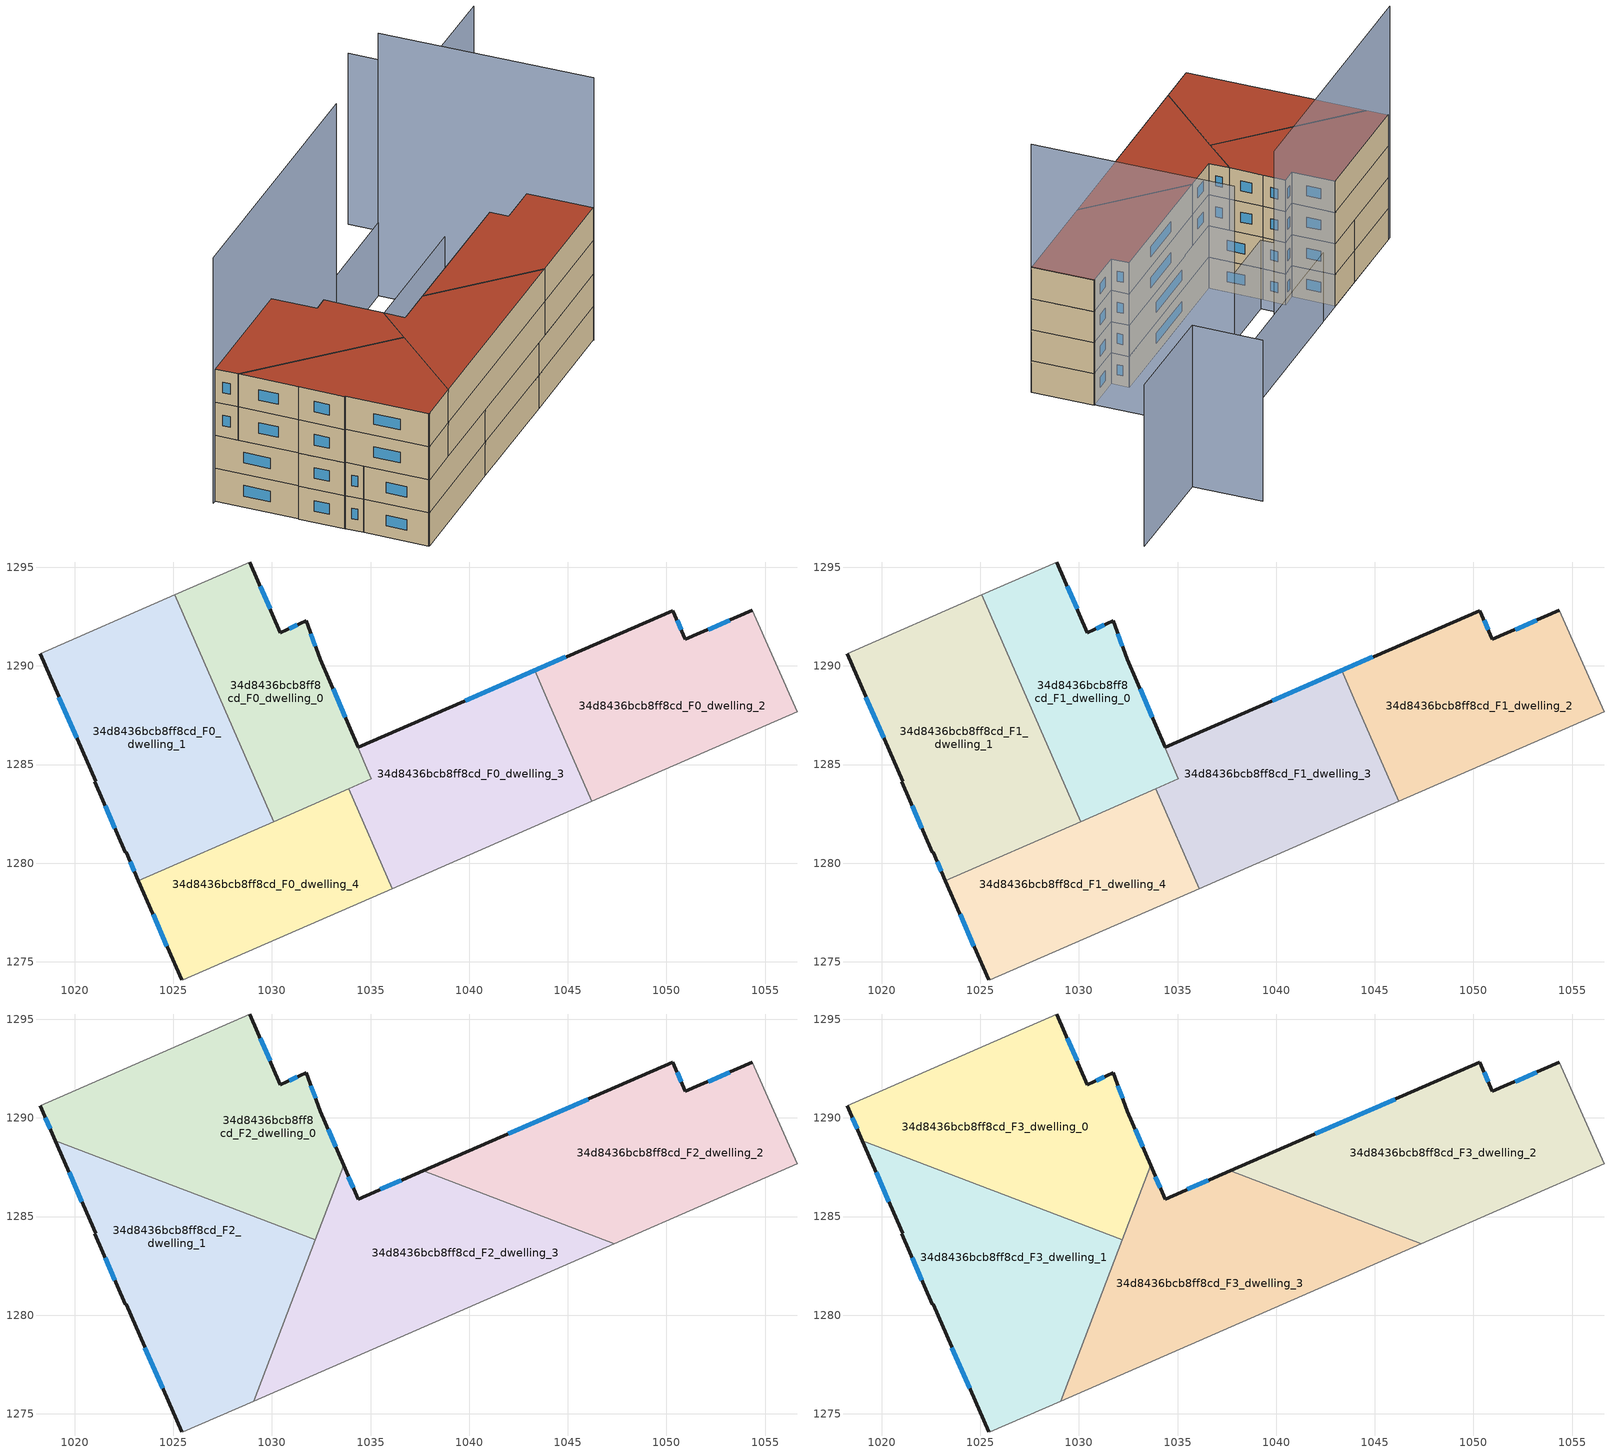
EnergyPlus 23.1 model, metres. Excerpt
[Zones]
34d8436bcb8ff8cd_F0_dwelling_0
 floor ground (EU_floor_Construction): 1031.73,1292.29 1032.45,1290.35 1035.05,1284.27 1030.09,1282.11 1025.07,1293.61 1028.88,1295.27 1030.43,1291.68 z0
 wall outside (EU_wall_Construction): 1032.45,1290.35 1031.73,1292.29 1030.43,1291.68 1028.88,1295.27 z0:3
 wall adiabatic (EU_wall_Construction): 1028.88,1295.27 1025.07,1293.61 z0:3
 wall to 34d8436bcb8ff8cd_F0_dwelling_1 (EU_wall_Construction): 1025.07,1293.61 1030.09,1282.11 z0:3
 wall to 34d8436bcb8ff8cd_F0_dwelling_3 (EU_wall_Construction): 1033.89,1283.77 1035.05,1284.27 1032.45,1290.35 z0:3
 wall to 34d8436bcb8ff8cd_F0_dwelling_4 (EU_wall_Construction): 1030.09,1282.11 1033.89,1283.77 z0:3
 window (EU_Window_Construction): 1029.9,1292.9 1029.41,1294.05 / 1031.29,1292.08 1030.88,1291.89 / 1032.21,1291.01 1031.98,1291.63 z1.02:1.98
34d8436bcb8ff8cd_F0_dwelling_1
 floor ground (EU_floor_Construction): 1025.07,1293.61 1030.09,1282.11 1023.23,1279.11 1022.6,1280.55 1022.57,1280.56 1021.02,1284.12 1021.06,1284.14 1018.24,1290.63 z0
 wall outside (EU_wall_Construction): 1018.24,1290.63 1021.06,1284.14 1021.02,1284.12 1022.57,1280.56 1022.6,1280.55 1023.23,1279.11 z0:3
 wall adiabatic (EU_wall_Construction): 1025.07,1293.61 1018.24,1290.63 z0:3
 wall to 34d8436bcb8ff8cd_F0_dwelling_4 (EU_wall_Construction): 1023.23,1279.11 1030.09,1282.11 z0:3
 window (EU_Window_Construction): 1019.2,1288.42 1020.1,1286.35 / 1022.82,1280.06 1023.02,1279.6 / 1021.55,1282.91 1022.04,1281.77 z1.02:1.98
34d8436bcb8ff8cd_F0_dwelling_2
 floor ground (EU_floor_Construction): 1054.35,1292.82 1056.62,1287.68 1046.22,1283.13 1044.01,1288.18 1043.32,1289.77 1050.33,1292.81 1050.97,1291.34 z0
 wall outside (EU_wall_Construction): 1054.35,1292.82 1050.97,1291.34 1050.33,1292.81 z0:3
 wall to 34d8436bcb8ff8cd_F0_dwelling_3 (EU_wall_Construction): 1050.33,1292.81 1043.32,1289.77 1044.02,1288.19 / 1044.01,1288.18 1046.22,1283.13 z0:3
 wall adiabatic (EU_wall_Construction): 1046.22,1283.13 1056.62,1287.68 1054.35,1292.82 z0:3
 window (EU_Window_Construction): 1050.75,1291.84 1050.55,1292.31 / 1053.2,1292.32 1052.12,1291.85 z1.02:1.98
34d8436bcb8ff8cd_F0_dwelling_3
 floor ground (EU_floor_Construction): 1043.32,1289.77 1044.01,1288.19 1046.22,1283.13 1036.1,1278.71 1033.89,1283.77 1035.05,1284.27 1032.46,1290.35 1034.36,1285.88 z0
 wall outside (EU_wall_Construction): 1050.33,1292.81 1034.36,1285.88 1032.46,1290.35 z0:3
 wall adiabatic (EU_wall_Construction): 1036.1,1278.71 1046.22,1283.13 z0:3
 wall to 34d8436bcb8ff8cd_F0_dwelling_4 (EU_wall_Construction): 1033.89,1283.77 1036.1,1278.71 z0:3
 window (EU_Window_Construction): 1033.71,1287.4 1033.11,1288.83 / 1044.9,1290.45 1039.8,1288.24 z1.02:1.98
34d8436bcb8ff8cd_F0_dwelling_4
 floor ground (EU_floor_Construction): 1033.89,1283.77 1036.1,1278.71 1025.5,1274.08 1025.42,1274.08 1023.23,1279.11 z0
 wall outside (EU_wall_Construction): 1023.23,1279.11 1025.42,1274.08 z0:3
 wall adiabatic (EU_wall_Construction): 1025.42,1274.08 1025.5,1274.08 1036.1,1278.71 z0:3
 window (EU_Window_Construction): 1023.98,1277.4 1024.67,1275.79 z1.02:1.98
34d8436bcb8ff8cd_F1_dwelling_0
 floor to 34d8436bcb8ff8cd_F0_dwelling_0 (EU_floor_Construction): 1031.73,1292.29 1032.45,1290.35 1035.05,1284.27 1030.09,1282.11 1025.07,1293.61 1028.88,1295.27 1030.43,1291.68 z3
 wall outside (EU_wall_Construction): 1032.45,1290.35 1031.73,1292.29 1030.43,1291.68 1028.88,1295.27 z3:6
 wall adiabatic (EU_wall_Construction): 1028.88,1295.27 1025.07,1293.61 z3:6
 wall to 34d8436bcb8ff8cd_F1_dwelling_1 (EU_wall_Construction): 1025.07,1293.61 1030.09,1282.11 z3:6
 wall to 34d8436bcb8ff8cd_F1_dwelling_3 (EU_wall_Construction): 1033.89,1283.77 1035.05,1284.27 1032.45,1290.35 z3:6
 wall to 34d8436bcb8ff8cd_F1_dwelling_4 (EU_wall_Construction): 1030.09,1282.11 1033.89,1283.77 z3:6
 window (EU_Window_Construction): 1029.9,1292.9 1029.41,1294.05 / 1031.29,1292.08 1030.88,1291.89 / 1032.21,1291.01 1031.98,1291.63 z4.02:4.98
 ceiling adiabatic (EU_roof_Construction): 1035.05,1284.27 1033.63,1287.59 1031.83,1282.86 z6
34d8436bcb8ff8cd_F1_dwelling_1
 floor to 34d8436bcb8ff8cd_F0_dwelling_1 (EU_floor_Construction): 1025.07,1293.61 1030.09,1282.11 1023.23,1279.11 1022.6,1280.55 1022.57,1280.56 1021.02,1284.12 1021.06,1284.14 1018.24,1290.63 z3
 wall outside (EU_wall_Construction): 1018.24,1290.63 1021.06,1284.14 1021.02,1284.12 1022.57,1280.56 1022.6,1280.55 1023.23,1279.11 z3:6
 wall adiabatic (EU_wall_Construction): 1025.07,1293.61 1018.24,1290.63 z3:6
 wall to 34d8436bcb8ff8cd_F1_dwelling_4 (EU_wall_Construction): 1023.23,1279.11 1030.09,1282.11 z3:6
 window (EU_Window_Construction): 1019.2,1288.42 1020.1,1286.35 / 1022.82,1280.06 1023.02,1279.6 / 1021.55,1282.91 1022.04,1281.77 z4.02:4.98
34d8436bcb8ff8cd_F1_dwelling_2
 floor to 34d8436bcb8ff8cd_F0_dwelling_2 (EU_floor_Construction): 1054.35,1292.82 1056.62,1287.68 1046.22,1283.13 1043.32,1289.77 1050.33,1292.81 1050.97,1291.34 z3
 wall outside (EU_wall_Construction): 1054.35,1292.82 1050.97,1291.34 1050.33,1292.81 z3:6
 wall to 34d8436bcb8ff8cd_F1_dwelling_3 (EU_wall_Construction): 1050.33,1292.81 1043.32,1289.77 1044.02,1288.19 / 1044.01,1288.18 1046.22,1283.13 z3:6
 wall adiabatic (EU_wall_Construction): 1046.22,1283.13 1056.62,1287.68 1054.35,1292.82 z3:6
 window (EU_Window_Construction): 1050.75,1291.84 1050.55,1292.31 / 1053.2,1292.32 1052.12,1291.85 z4.02:4.98
34d8436bcb8ff8cd_F1_dwelling_3
 floor to 34d8436bcb8ff8cd_F0_dwelling_3 (EU_floor_Construction): 1043.32,1289.77 1044.01,1288.19 1046.22,1283.13 1036.1,1278.71 1033.89,1283.77 1035.05,1284.27 1032.46,1290.35 1034.36,1285.88 z3
 wall outside (EU_wall_Construction): 1050.33,1292.81 1034.36,1285.88 1032.46,1290.35 z3:6
 wall adiabatic (EU_wall_Construction): 1036.1,1278.71 1046.22,1283.13 z3:6
 wall to 34d8436bcb8ff8cd_F1_dwelling_4 (EU_wall_Construction): 1033.89,1283.77 1036.1,1278.71 z3:6
 window (EU_Window_Construction): 1033.71,1287.4 1033.11,1288.83 / 1044.9,1290.45 1039.8,1288.24 z4.02:4.98
34d8436bcb8ff8cd_F1_dwelling_4
 floor to 34d8436bcb8ff8cd_F0_dwelling_4 (EU_floor_Construction): 1033.89,1283.77 1036.1,1278.71 1025.5,1274.08 1025.42,1274.08 1023.23,1279.11 z3
 wall outside (EU_wall_Construction): 1023.23,1279.11 1025.42,1274.08 z3:6
 wall adiabatic (EU_wall_Construction): 1025.42,1274.08 1025.5,1274.08 1036.1,1278.71 z3:6
 window (EU_Window_Construction): 1023.98,1277.4 1024.67,1275.79 z4.02:4.98
34d8436bcb8ff8cd_F2_dwelling_0
 floor outside (EU_floor_Construction): 1031.73,1292.29 1032.46,1290.35 1033.63,1287.6 1032.45,1290.35 z6
 floor to 34d8436bcb8ff8cd_F1_dwelling_0 (EU_floor_Construction): 1031.73,1292.29 1032.45,1290.35 1033.63,1287.59 1032.19,1283.82 1028.78,1285.12 1025.07,1293.61 1028.88,1295.27 1030.43,1291.68 z6
 floor to 34d8436bcb8ff8cd_F1_dwelling_1 (EU_floor_Construction): 1025.07,1293.61 1028.78,1285.12 1019.02,1288.84 1018.24,1290.63 z6
 wall outside (EU_wall_Construction): 1033.63,1287.6 1032.46,1290.35 1031.73,1292.29 1030.43,1291.68 1028.88,1295.27 / 1018.24,1290.63 1019.02,1288.84 z6:9
 wall to 34d8436bcb8ff8cd_F2_dwelling_1 (EU_wall_Construction): 1019.02,1288.84 1032.19,1283.82 z6:9
 wall adiabatic (EU_wall_Construction): 1028.88,1295.27 1018.24,1290.63 z6:9
 wall to 34d8436bcb8ff8cd_F2_dwelling_3 (EU_wall_Construction): 1032.19,1283.82 1033.63,1287.6 z6:9
 window (EU_Window_Construction): 1031.29,1292.08 1030.88,1291.89 / 1032.21,1291.01 1031.98,1291.63 / 1033.23,1288.54 1032.86,1289.41 / 1018.51,1290.02 1018.75,1289.45 / 1029.9,1292.9 1029.41,1294.05 z7.02:7.98
34d8436bcb8ff8cd_F2_dwelling_1
 floor to 34d8436bcb8ff8cd_F1_dwelling_1 (EU_floor_Construction): 1028.78,1285.12 1030.09,1282.11 1023.23,1279.11 1022.6,1280.55 1022.57,1280.56 1021.02,1284.12 1021.06,1284.14 1019.02,1288.84 z6
 floor to 34d8436bcb8ff8cd_F1_dwelling_4 (EU_floor_Construction): 1031.82,1282.86 1029.07,1275.64 1025.5,1274.08 1025.42,1274.08 1023.23,1279.11 z6
 floor to 34d8436bcb8ff8cd_F1_dwelling_0 (EU_floor_Construction): 1032.19,1283.82 1031.82,1282.86 1030.09,1282.11 1028.78,1285.12 z6
 wall outside (EU_wall_Construction): 1019.02,1288.84 1021.06,1284.14 1021.02,1284.12 1022.57,1280.56 1022.6,1280.55 1025.42,1274.08 z6:9
 wall adiabatic (EU_wall_Construction): 1025.42,1274.08 1025.5,1274.08 1029.07,1275.64 z6:9
 wall to 34d8436bcb8ff8cd_F2_dwelling_3 (EU_wall_Construction): 1029.07,1275.64 1032.19,1283.82 z6:9
 window (EU_Window_Construction): 1021.55,1282.91 1022.04,1281.77 / 1019.71,1287.24 1020.37,1285.74 / 1023.56,1278.35 1024.46,1276.29 z7.02:7.98
34d8436bcb8ff8cd_F2_dwelling_2
 floor outside (EU_floor_Construction): 1044.01,1288.19 1043.32,1289.77 1045.73,1284.24 z6
 floor to 34d8436bcb8ff8cd_F1_dwelling_2 (EU_floor_Construction): 1054.35,1292.82 1056.62,1287.68 1047.35,1283.63 1045.74,1284.24 1043.32,1289.77 1050.33,1292.81 1050.97,1291.34 z6
 floor to 34d8436bcb8ff8cd_F1_dwelling_3 (EU_floor_Construction): 1044.01,1288.19 1045.73,1284.24 1037.67,1287.32 1043.32,1289.77 z6
 wall outside (EU_wall_Construction): 1054.35,1292.82 1050.97,1291.34 1050.33,1292.81 1037.67,1287.32 z6:9
 wall adiabatic (EU_wall_Construction): 1047.35,1283.63 1056.62,1287.68 1054.35,1292.82 z6:9
 wall to 34d8436bcb8ff8cd_F2_dwelling_3 (EU_wall_Construction): 1037.67,1287.32 1047.35,1283.63 z6:9
 window (EU_Window_Construction): 1046.02,1290.94 1041.98,1289.19 / 1050.75,1291.84 1050.55,1292.31 / 1053.2,1292.32 1052.12,1291.85 z7.02:7.98
34d8436bcb8ff8cd_F2_dwelling_3
 floor to 34d8436bcb8ff8cd_F1_dwelling_3 (EU_floor_Construction): 1045.73,1284.24 1046.22,1283.13 1036.1,1278.71 1033.89,1283.77 1035.05,1284.27 1033.63,1287.6 1034.36,1285.88 1037.67,1287.32 z6
 floor to 34d8436bcb8ff8cd_F1_dwelling_2 (EU_floor_Construction): 1047.35,1283.63 1046.22,1283.13 1045.74,1284.24 z6
 floor to 34d8436bcb8ff8cd_F1_dwelling_4 (EU_floor_Construction): 1033.89,1283.77 1036.1,1278.71 1029.07,1275.64 1031.82,1282.86 z6
 floor adiabatic (EU_floor_Construction): 1033.63,1287.6 1035.05,1284.27 1031.82,1282.86 z6
 wall outside (EU_wall_Construction): 1037.67,1287.32 1034.36,1285.88 1033.63,1287.6 z6:9
 wall adiabatic (EU_wall_Construction): 1029.07,1275.64 1047.35,1283.63 z6:9
 window (EU_Window_Construction): 1034.11,1286.47 1033.88,1287.02 / 1036.55,1286.83 1035.49,1286.37 z7.02:7.98
34d8436bcb8ff8cd_F3_dwelling_0
 floor to 34d8436bcb8ff8cd_F2_dwelling_0 (EU_floor_Construction): 1031.73,1292.29 1032.46,1290.35 1033.63,1287.6 1032.19,1283.82 1019.02,1288.84 1018.24,1290.63 1028.88,1295.27 1030.43,1291.68 z9
 wall outside (EU_wall_Construction): 1033.63,1287.6 1032.46,1290.35 1031.73,1292.29 1030.43,1291.68 1028.88,1295.27 / 1018.24,1290.63 1019.02,1288.84 z9:12
 wall to 34d8436bcb8ff8cd_F3_dwelling_1 (EU_wall_Construction): 1019.02,1288.84 1032.19,1283.82 z9:12
 wall adiabatic (EU_wall_Construction): 1028.88,1295.27 1018.24,1290.63 z9:12
 wall to 34d8436bcb8ff8cd_F3_dwelling_3 (EU_wall_Construction): 1032.19,1283.82 1033.63,1287.6 z9:12
 window (EU_Window_Construction): 1031.29,1292.08 1030.88,1291.89 / 1032.21,1291.01 1031.98,1291.63 / 1033.23,1288.54 1032.86,1289.41 / 1018.51,1290.02 1018.75,1289.45 / 1029.9,1292.9 1029.41,1294.05 z10.02:10.98
 roof outside (EU_roof_Construction): 1032.19,1283.82 1033.63,1287.6 1032.46,1290.35 1031.73,1292.29 1030.43,1291.68 1028.88,1295.27 1018.24,1290.63 1019.02,1288.84 z12
34d8436bcb8ff8cd_F3_dwelling_1
 floor to 34d8436bcb8ff8cd_F2_dwelling_1 (EU_floor_Construction): 1032.19,1283.82 1029.07,1275.64 1025.5,1274.08 1025.42,1274.08 1022.6,1280.55 1022.57,1280.56 1021.02,1284.12 1021.06,1284.14 1019.02,1288.84 z9
 wall outside (EU_wall_Construction): 1019.02,1288.84 1021.06,1284.14 1021.02,1284.12 1022.57,1280.56 1022.6,1280.55 1025.42,1274.08 z9:12
 wall adiabatic (EU_wall_Construction): 1025.42,1274.08 1025.5,1274.08 1029.07,1275.64 z9:12
 wall to 34d8436bcb8ff8cd_F3_dwelling_3 (EU_wall_Construction): 1029.07,1275.64 1032.19,1283.82 z9:12
 window (EU_Window_Construction): 1021.55,1282.91 1022.04,1281.77 / 1019.71,1287.24 1020.37,1285.74 / 1023.56,1278.35 1024.46,1276.29 z10.02:10.98
 roof outside (EU_roof_Construction): 1029.07,1275.64 1032.19,1283.82 1019.02,1288.84 1021.06,1284.14 1021.02,1284.12 1022.57,1280.56 1022.6,1280.55 1025.42,1274.08 1025.5,1274.08 z12
34d8436bcb8ff8cd_F3_dwelling_2
 floor to 34d8436bcb8ff8cd_F2_dwelling_2 (EU_floor_Construction): 1054.35,1292.82 1056.62,1287.68 1047.35,1283.63 1037.67,1287.32 1050.33,1292.81 1050.97,1291.34 z9
 wall outside (EU_wall_Construction): 1054.35,1292.82 1050.97,1291.34 1050.33,1292.81 1037.67,1287.32 z9:12
 wall adiabatic (EU_wall_Construction): 1047.35,1283.63 1056.62,1287.68 1054.35,1292.82 z9:12
 wall to 34d8436bcb8ff8cd_F3_dwelling_3 (EU_wall_Construction): 1037.67,1287.32 1047.35,1283.63 z9:12
 window (EU_Window_Construction): 1046.02,1290.94 1041.98,1289.19 / 1050.75,1291.84 1050.55,1292.31 / 1053.2,1292.32 1052.12,1291.85 z10.02:10.98
 roof outside (EU_roof_Construction): 1056.62,1287.68 1054.35,1292.82 1050.97,1291.34 1050.33,1292.81 1037.67,1287.32 1047.35,1283.63 z12
34d8436bcb8ff8cd_F3_dwelling_3
 floor to 34d8436bcb8ff8cd_F2_dwelling_3 (EU_floor_Construction): 1047.35,1283.63 1029.07,1275.64 1033.63,1287.6 1034.36,1285.88 1037.67,1287.32 z9
 wall outside (EU_wall_Construction): 1037.67,1287.32 1034.36,1285.88 1033.63,1287.6 z9:12
 wall adiabatic (EU_wall_Construction): 1029.07,1275.64 1047.35,1283.63 z9:12
 window (EU_Window_Construction): 1034.11,1286.47 1033.88,1287.02 / 1036.55,1286.83 1035.49,1286.37 z10.02:10.98
 roof outside (EU_roof_Construction): 1047.35,1283.63 1037.67,1287.32 1034.36,1285.88 1033.63,1287.6 1029.07,1275.64 z12
shading: 1031.35,1296.35 1049.33,1304.22 / 1049.33,1304.22 1051.57,1299.11 / 1051.57,1299.11 1033.59,1291.25 / 1033.59,1291.25 1031.35,1296.35 z0:6.6; 1056.59,1287.63 1049.33,1304.23 z0:23.8; 1041.22,1300.64 1017.94,1290.5 z0:22.3; 1067.34,1312.04 1057.77,1307.92 / 1057.77,1307.92 1055.28,1313.7 z0:15.5
[Building]
EU S2 Campaign: North Axis=0; Terrain=City; Solar Distribution=FullExterior
[Site:Location]
Vienna: Latitude=48; Longitude=16.5; Time Zone=1; Elevation=183
[SizingPeriod:WeatherFileDays]
AnnualSizingPeriod: Begin Month=1; Begin Day of Month=1; End Month=12; End Day of Month=31; Day of Week for Start Day=Monday; Use Weather File Daylight Saving Period=No; Use Weather File Rain and Snow Indicators=No
[MATERIAL]
EU_InternalMass_Material: Roughness=MediumRough; Thickness=0.1; Conductivity=1; Density=1800; Specific Heat=900; Thermal Absorptance=0.9; Solar Absorptance=0.7; Visible Absorptance=0.7
[MATERIAL:NOMASS] Roughness=MediumRough; Thermal Absorptance=0.9; Solar Absorptance=0.7; Visible Absorptance=0.7
Name | Thermal Resistance
EU_wall_NoMass | 0.942466
EU_roof_NoMass | 0.551687
EU_floor_NoMass | 0.66527
[WINDOWMATERIAL:SIMPLEGLAZINGSYSTEM]
EU_Window_SimpleGlazing: UFactor=2.03367; Solar Heat Gain Coefficient=0.65; Visible Transmittance=0.65
[CONSTRUCTION]
EU_wall_Construction: EU_wall_NoMass
EU_roof_Construction: EU_roof_NoMass
EU_floor_Construction: EU_floor_NoMass
EU_Window_Construction: EU_Window_SimpleGlazing
EU_InternalMass_Construction: EU_InternalMass_Material
[ZONE] Type=1; Multiplier=1; Ceiling Height=autocalculate; Floor Area=autocalculate; Part of Total Floor Area=Yes
Name | Volume
34d8436bcb8ff8cd_F0_dwelling_0; 34d8436bcb8ff8cd_F1_dwelling_0 | 190.089
34d8436bcb8ff8cd_F2_dwelling_0; 34d8436bcb8ff8cd_F3_dwelling_0 | 281.53
34d8436bcb8ff8cd_F0_dwelling_1; 34d8436bcb8ff8cd_F1_dwelling_1 | 281.482
34d8436bcb8ff8cd_F2_dwelling_1; 34d8436bcb8ff8cd_F3_dwelling_1; 34d8436bcb8ff8cd_F2_dwelling_2; 34d8436bcb8ff8cd_F3_dwelling_2 | 281.531
34d8436bcb8ff8cd_F0_dwelling_2 | 228.051
34d8436bcb8ff8cd_F1_dwelling_2 | 228.005
34d8436bcb8ff8cd_F0_dwelling_3; 34d8436bcb8ff8cd_F1_dwelling_3 | 233.73
34d8436bcb8ff8cd_F2_dwelling_3; 34d8436bcb8ff8cd_F3_dwelling_3 | 281.505
34d8436bcb8ff8cd_F0_dwelling_4; 34d8436bcb8ff8cd_F1_dwelling_4 | 192.637
[INTERNALMASS] Construction=EU_InternalMass_Construction
Name | Zone or ZoneList | Surface Area
34d8436bcb8ff8cd_F0_dwelling_0_EU_InternalMass | 34d8436bcb8ff8cd_F0_dwelling_0 | 63.3688
34d8436bcb8ff8cd_F0_dwelling_1_EU_InternalMass | 34d8436bcb8ff8cd_F0_dwelling_1 | 93.8278
34d8436bcb8ff8cd_F0_dwelling_2_EU_InternalMass | 34d8436bcb8ff8cd_F0_dwelling_2 | 76.012
34d8436bcb8ff8cd_F0_dwelling_3_EU_InternalMass | 34d8436bcb8ff8cd_F0_dwelling_3 | 77.9405
34d8436bcb8ff8cd_F0_dwelling_4_EU_InternalMass | 34d8436bcb8ff8cd_F0_dwelling_4 | 64.2124
34d8436bcb8ff8cd_F1_dwelling_0_EU_InternalMass | 34d8436bcb8ff8cd_F1_dwelling_0 | 63.3688
34d8436bcb8ff8cd_F1_dwelling_1_EU_InternalMass | 34d8436bcb8ff8cd_F1_dwelling_1 | 93.8278
34d8436bcb8ff8cd_F1_dwelling_2_EU_InternalMass | 34d8436bcb8ff8cd_F1_dwelling_2 | 76.012
34d8436bcb8ff8cd_F1_dwelling_3_EU_InternalMass | 34d8436bcb8ff8cd_F1_dwelling_3 | 77.9405
34d8436bcb8ff8cd_F1_dwelling_4_EU_InternalMass | 34d8436bcb8ff8cd_F1_dwelling_4 | 64.2124
34d8436bcb8ff8cd_F2_dwelling_0_EU_InternalMass | 34d8436bcb8ff8cd_F2_dwelling_0 | 93.843
34d8436bcb8ff8cd_F2_dwelling_1_EU_InternalMass | 34d8436bcb8ff8cd_F2_dwelling_1 | 93.8434
34d8436bcb8ff8cd_F2_dwelling_2_EU_InternalMass | 34d8436bcb8ff8cd_F2_dwelling_2 | 93.8436
34d8436bcb8ff8cd_F2_dwelling_3_EU_InternalMass | 34d8436bcb8ff8cd_F2_dwelling_3 | 93.8355
34d8436bcb8ff8cd_F3_dwelling_0_EU_InternalMass | 34d8436bcb8ff8cd_F3_dwelling_0 | 93.843
34d8436bcb8ff8cd_F3_dwelling_1_EU_InternalMass | 34d8436bcb8ff8cd_F3_dwelling_1 | 93.8434
34d8436bcb8ff8cd_F3_dwelling_2_EU_InternalMass | 34d8436bcb8ff8cd_F3_dwelling_2 | 93.8436
34d8436bcb8ff8cd_F3_dwelling_3_EU_InternalMass | 34d8436bcb8ff8cd_F3_dwelling_3 | 93.8355
[OTHEREQUIPMENT] Fuel Type=Electricity; Design Level Calculation Method=Watts/Area; Power per Zone Floor Area=1; Fraction Latent=0; Fraction Radiant=0; Fraction Lost=0; Carbon Dioxide Generation Rate=0; EndUse Subcategory=EU_Step8_InternalGains
Name | Zone or ZoneList or Space or SpaceList | Schedule
EU_Step8_InternalGain_34d8436bcb8ff8cd_F0_dwelling_0_f000 | 34d8436bcb8ff8cd_F0_dwelling_0 | EU_Step8_GainSchedule_34d8436bcb8ff8cd_F0_dwelling_0_f000
EU_Step8_InternalGain_34d8436bcb8ff8cd_F0_dwelling_1_f000 | 34d8436bcb8ff8cd_F0_dwelling_1 | EU_Step8_GainSchedule_34d8436bcb8ff8cd_F0_dwelling_1_f000
EU_Step8_InternalGain_34d8436bcb8ff8cd_F0_dwelling_2_f000 | 34d8436bcb8ff8cd_F0_dwelling_2 | EU_Step8_GainSchedule_34d8436bcb8ff8cd_F0_dwelling_2_f000
EU_Step8_InternalGain_34d8436bcb8ff8cd_F0_dwelling_3_f000 | 34d8436bcb8ff8cd_F0_dwelling_3 | EU_Step8_GainSchedule_34d8436bcb8ff8cd_F0_dwelling_3_f000
EU_Step8_InternalGain_34d8436bcb8ff8cd_F0_dwelling_4_f000 | 34d8436bcb8ff8cd_F0_dwelling_4 | EU_Step8_GainSchedule_34d8436bcb8ff8cd_F0_dwelling_4_f000
EU_Step8_InternalGain_34d8436bcb8ff8cd_F1_dwelling_0_f000 | 34d8436bcb8ff8cd_F1_dwelling_0 | EU_Step8_GainSchedule_34d8436bcb8ff8cd_F1_dwelling_0_f000
EU_Step8_InternalGain_34d8436bcb8ff8cd_F1_dwelling_1_f000 | 34d8436bcb8ff8cd_F1_dwelling_1 | EU_Step8_GainSchedule_34d8436bcb8ff8cd_F1_dwelling_1_f000
EU_Step8_InternalGain_34d8436bcb8ff8cd_F1_dwelling_2_f000 | 34d8436bcb8ff8cd_F1_dwelling_2 | EU_Step8_GainSchedule_34d8436bcb8ff8cd_F1_dwelling_2_f000
EU_Step8_InternalGain_34d8436bcb8ff8cd_F1_dwelling_3_f000 | 34d8436bcb8ff8cd_F1_dwelling_3 | EU_Step8_GainSchedule_34d8436bcb8ff8cd_F1_dwelling_3_f000
EU_Step8_InternalGain_34d8436bcb8ff8cd_F1_dwelling_4_f000 | 34d8436bcb8ff8cd_F1_dwelling_4 | EU_Step8_GainSchedule_34d8436bcb8ff8cd_F1_dwelling_4_f000
EU_Step8_InternalGain_34d8436bcb8ff8cd_F2_dwelling_0_f000 | 34d8436bcb8ff8cd_F2_dwelling_0 | EU_Step8_GainSchedule_34d8436bcb8ff8cd_F2_dwelling_0_f000
EU_Step8_InternalGain_34d8436bcb8ff8cd_F2_dwelling_1_f000 | 34d8436bcb8ff8cd_F2_dwelling_1 | EU_Step8_GainSchedule_34d8436bcb8ff8cd_F2_dwelling_1_f000
EU_Step8_InternalGain_34d8436bcb8ff8cd_F2_dwelling_2_f000 | 34d8436bcb8ff8cd_F2_dwelling_2 | EU_Step8_GainSchedule_34d8436bcb8ff8cd_F2_dwelling_2_f000
EU_Step8_InternalGain_34d8436bcb8ff8cd_F2_dwelling_3_f000 | 34d8436bcb8ff8cd_F2_dwelling_3 | EU_Step8_GainSchedule_34d8436bcb8ff8cd_F2_dwelling_3_f000
EU_Step8_InternalGain_34d8436bcb8ff8cd_F3_dwelling_0_f000 | 34d8436bcb8ff8cd_F3_dwelling_0 | EU_Step8_GainSchedule_34d8436bcb8ff8cd_F3_dwelling_0_f000
EU_Step8_InternalGain_34d8436bcb8ff8cd_F3_dwelling_1_f000 | 34d8436bcb8ff8cd_F3_dwelling_1 | EU_Step8_GainSchedule_34d8436bcb8ff8cd_F3_dwelling_1_f000
EU_Step8_InternalGain_34d8436bcb8ff8cd_F3_dwelling_2_f000 | 34d8436bcb8ff8cd_F3_dwelling_2 | EU_Step8_GainSchedule_34d8436bcb8ff8cd_F3_dwelling_2_f000
EU_Step8_InternalGain_34d8436bcb8ff8cd_F3_dwelling_3_f000 | 34d8436bcb8ff8cd_F3_dwelling_3 | EU_Step8_GainSchedule_34d8436bcb8ff8cd_F3_dwelling_3_f000
[ZONEVENTILATION:DESIGNFLOWRATE] Schedule=EU_AlwaysOn; Design Flow Rate Calculation Method=AirChanges/Hour; Air Changes per Hour=0.530523; Ventilation Type=Natural; Fan Pressure Rise=0; Fan Total Efficiency=1; Constant Term Coefficient=1; Temperature Term Coefficient=0; Velocity Term Coefficient=0; Velocity Squared Term Coefficient=0; Minimum Indoor Temperature=-100; Maximum Indoor Temperature=100; Delta Temperature=-100; Minimum Outdoor Temperature=-100; Maximum Outdoor Temperature=100; Maximum Wind Speed=40
Name | Zone or ZoneList or Space or SpaceList
EU_ConstantAir_34d8436bcb8ff8cd_F0_dwelling_0 | 34d8436bcb8ff8cd_F0_dwelling_0
EU_ConstantAir_34d8436bcb8ff8cd_F0_dwelling_1 | 34d8436bcb8ff8cd_F0_dwelling_1
EU_ConstantAir_34d8436bcb8ff8cd_F0_dwelling_2 | 34d8436bcb8ff8cd_F0_dwelling_2
EU_ConstantAir_34d8436bcb8ff8cd_F0_dwelling_3 | 34d8436bcb8ff8cd_F0_dwelling_3
EU_ConstantAir_34d8436bcb8ff8cd_F0_dwelling_4 | 34d8436bcb8ff8cd_F0_dwelling_4
EU_ConstantAir_34d8436bcb8ff8cd_F1_dwelling_0 | 34d8436bcb8ff8cd_F1_dwelling_0
EU_ConstantAir_34d8436bcb8ff8cd_F1_dwelling_1 | 34d8436bcb8ff8cd_F1_dwelling_1
EU_ConstantAir_34d8436bcb8ff8cd_F1_dwelling_2 | 34d8436bcb8ff8cd_F1_dwelling_2
EU_ConstantAir_34d8436bcb8ff8cd_F1_dwelling_3 | 34d8436bcb8ff8cd_F1_dwelling_3
EU_ConstantAir_34d8436bcb8ff8cd_F1_dwelling_4 | 34d8436bcb8ff8cd_F1_dwelling_4
EU_ConstantAir_34d8436bcb8ff8cd_F2_dwelling_0 | 34d8436bcb8ff8cd_F2_dwelling_0
EU_ConstantAir_34d8436bcb8ff8cd_F2_dwelling_1 | 34d8436bcb8ff8cd_F2_dwelling_1
EU_ConstantAir_34d8436bcb8ff8cd_F2_dwelling_2 | 34d8436bcb8ff8cd_F2_dwelling_2
EU_ConstantAir_34d8436bcb8ff8cd_F2_dwelling_3 | 34d8436bcb8ff8cd_F2_dwelling_3
EU_ConstantAir_34d8436bcb8ff8cd_F3_dwelling_0 | 34d8436bcb8ff8cd_F3_dwelling_0
EU_ConstantAir_34d8436bcb8ff8cd_F3_dwelling_1 | 34d8436bcb8ff8cd_F3_dwelling_1
EU_ConstantAir_34d8436bcb8ff8cd_F3_dwelling_2 | 34d8436bcb8ff8cd_F3_dwelling_2
EU_ConstantAir_34d8436bcb8ff8cd_F3_dwelling_3 | 34d8436bcb8ff8cd_F3_dwelling_3
[HVACTEMPLATE:THERMOSTAT] Constant Heating Setpoint=20; Constant Cooling Setpoint=50
EU_HeatOnly_34d8436bcb8ff8cd_F0_dwelling_0; EU_HeatOnly_34d8436bcb8ff8cd_F0_dwelling_1; EU_HeatOnly_34d8436bcb8ff8cd_F0_dwelling_2; EU_HeatOnly_34d8436bcb8ff8cd_F0_dwelling_3; EU_HeatOnly_34d8436bcb8ff8cd_F0_dwelling_4; EU_HeatOnly_34d8436bcb8ff8cd_F1_dwelling_0; EU_HeatOnly_34d8436bcb8ff8cd_F1_dwelling_1; EU_HeatOnly_34d8436bcb8ff8cd_F1_dwelling_2; EU_HeatOnly_34d8436bcb8ff8cd_F1_dwelling_3; EU_HeatOnly_34d8436bcb8ff8cd_F1_dwelling_4; EU_HeatOnly_34d8436bcb8ff8cd_F2_dwelling_0; EU_HeatOnly_34d8436bcb8ff8cd_F2_dwelling_1; EU_HeatOnly_34d8436bcb8ff8cd_F2_dwelling_2; EU_HeatOnly_34d8436bcb8ff8cd_F2_dwelling_3; EU_HeatOnly_34d8436bcb8ff8cd_F3_dwelling_0; EU_HeatOnly_34d8436bcb8ff8cd_F3_dwelling_1; EU_HeatOnly_34d8436bcb8ff8cd_F3_dwelling_2; EU_HeatOnly_34d8436bcb8ff8cd_F3_dwelling_3
[HVACTEMPLATE:ZONE:IDEALLOADSAIRSYSTEM] System Availability Schedule=EU_AlwaysOn; Maximum Heating Supply Air Temperature=50; Minimum Cooling Supply Air Temperature=13; Maximum Heating Supply Air Humidity Ratio=0.0156; Minimum Cooling Supply Air Humidity Ratio=0.0077; Heating Limit=NoLimit; Cooling Limit=NoLimit; Heating Availability Schedule=EU_AlwaysOn; Cooling Availability Schedule=EU_CoolingOff; Dehumidification Control Type=ConstantSensibleHeatRatio; Cooling Sensible Heat Ratio=0.7; Dehumidification Setpoint=60; Humidification Control Type=None; Humidification Setpoint=30; Outdoor Air Method=None; Outdoor Air Flow Rate per Person=0.00944; Outdoor Air Flow Rate per Zone Floor Area=0; Outdoor Air Flow Rate per Zone=0; Demand Controlled Ventilation Type=None; Outdoor Air Economizer Type=NoEconomizer; Heat Recovery Type=None; Sensible Heat Recovery Effectiveness=0.7; Latent Heat Recovery Effectiveness=0.65
Name | Template Thermostat
34d8436bcb8ff8cd_F0_dwelling_0 | EU_HeatOnly_34d8436bcb8ff8cd_F0_dwelling_0
34d8436bcb8ff8cd_F0_dwelling_1 | EU_HeatOnly_34d8436bcb8ff8cd_F0_dwelling_1
34d8436bcb8ff8cd_F0_dwelling_2 | EU_HeatOnly_34d8436bcb8ff8cd_F0_dwelling_2
34d8436bcb8ff8cd_F0_dwelling_3 | EU_HeatOnly_34d8436bcb8ff8cd_F0_dwelling_3
34d8436bcb8ff8cd_F0_dwelling_4 | EU_HeatOnly_34d8436bcb8ff8cd_F0_dwelling_4
34d8436bcb8ff8cd_F1_dwelling_0 | EU_HeatOnly_34d8436bcb8ff8cd_F1_dwelling_0
34d8436bcb8ff8cd_F1_dwelling_1 | EU_HeatOnly_34d8436bcb8ff8cd_F1_dwelling_1
34d8436bcb8ff8cd_F1_dwelling_2 | EU_HeatOnly_34d8436bcb8ff8cd_F1_dwelling_2
34d8436bcb8ff8cd_F1_dwelling_3 | EU_HeatOnly_34d8436bcb8ff8cd_F1_dwelling_3
34d8436bcb8ff8cd_F1_dwelling_4 | EU_HeatOnly_34d8436bcb8ff8cd_F1_dwelling_4
34d8436bcb8ff8cd_F2_dwelling_0 | EU_HeatOnly_34d8436bcb8ff8cd_F2_dwelling_0
34d8436bcb8ff8cd_F2_dwelling_1 | EU_HeatOnly_34d8436bcb8ff8cd_F2_dwelling_1
34d8436bcb8ff8cd_F2_dwelling_2 | EU_HeatOnly_34d8436bcb8ff8cd_F2_dwelling_2
34d8436bcb8ff8cd_F2_dwelling_3 | EU_HeatOnly_34d8436bcb8ff8cd_F2_dwelling_3
34d8436bcb8ff8cd_F3_dwelling_0 | EU_HeatOnly_34d8436bcb8ff8cd_F3_dwelling_0
34d8436bcb8ff8cd_F3_dwelling_1 | EU_HeatOnly_34d8436bcb8ff8cd_F3_dwelling_1
34d8436bcb8ff8cd_F3_dwelling_2 | EU_HeatOnly_34d8436bcb8ff8cd_F3_dwelling_2
34d8436bcb8ff8cd_F3_dwelling_3 | EU_HeatOnly_34d8436bcb8ff8cd_F3_dwelling_3
[SIZING:ZONE] Zone Cooling Design Supply Air Temperature Input Method=SupplyAirTemperature; Zone Cooling Design Supply Air Temperature=13; Zone Heating Design Supply Air Temperature Input Method=SupplyAirTemperature; Zone Heating Design Supply Air Temperature=50; Zone Cooling Design Supply Air Humidity Ratio=0.008; Zone Heating Design Supply Air Humidity Ratio=0.008; Cooling Design Air Flow Method=DesignDay; Cooling Design Air Flow Rate=0; Cooling Minimum Air Flow per Zone Floor Area=0.000762; Cooling Minimum Air Flow=0; Cooling Minimum Air Flow Fraction=0.2; Heating Design Air Flow Method=DesignDay; Heating Design Air Flow Rate=0; Heating Maximum Air Flow per Zone Floor Area=0.002032; Heating Maximum Air Flow=0.141576; Heating Maximum Air Flow Fraction=0.3; Account for Dedicated Outdoor Air System=No; Dedicated Outdoor Air System Control Strategy=NeutralSupplyAir; Dedicated Outdoor Air Low Setpoint Temperature for Design=autosize; Dedicated Outdoor Air High Setpoint Temperature for Design=autosize; Zone Load Sizing Method=Sensible Load Only No Latent Load; Zone Latent Cooling Design Supply Air Humidity Ratio Input Method=HumidityRatioDifference; Zone Cooling Design Supply Air Humidity Ratio Difference=0.005; Zone Latent Heating Design Supply Air Humidity Ratio Input Method=HumidityRatioDifference; Zone Humidification Design Supply Air Humidity Ratio Difference=0.005
34d8436bcb8ff8cd_F0_dwelling_0; 34d8436bcb8ff8cd_F0_dwelling_1; 34d8436bcb8ff8cd_F0_dwelling_2; 34d8436bcb8ff8cd_F0_dwelling_3; 34d8436bcb8ff8cd_F0_dwelling_4; 34d8436bcb8ff8cd_F1_dwelling_0; 34d8436bcb8ff8cd_F1_dwelling_1; 34d8436bcb8ff8cd_F1_dwelling_2; 34d8436bcb8ff8cd_F1_dwelling_3; 34d8436bcb8ff8cd_F1_dwelling_4; 34d8436bcb8ff8cd_F2_dwelling_0; 34d8436bcb8ff8cd_F2_dwelling_1; 34d8436bcb8ff8cd_F2_dwelling_2; 34d8436bcb8ff8cd_F2_dwelling_3; 34d8436bcb8ff8cd_F3_dwelling_0; 34d8436bcb8ff8cd_F3_dwelling_1; 34d8436bcb8ff8cd_F3_dwelling_2; 34d8436bcb8ff8cd_F3_dwelling_3
[SCHEDULE:CONSTANT]
Name | Hourly Value
EU_AlwaysOn | 1
EU_CoolingOff | 0
[SCHEDULE:FILE] Column Number=1; Rows to Skip at Top=0; Number of Hours of Data=8760; Column Separator=Comma; Interpolate to Timestep=No; Minutes per Item=60; Adjust Schedule for Daylight Savings=Yes
Name | File
EU_Step8_GainSchedule_34d8436bcb8ff8cd_F0_dwelling_0_f000 | ../../schedules/34d8436bcb8ff8cd/34d8436bcb8ff8cd_F0_dwelling_0_f000_gain.csv
EU_Step8_GainSchedule_34d8436bcb8ff8cd_F0_dwelling_1_f000 | ../../schedules/34d8436bcb8ff8cd/34d8436bcb8ff8cd_F0_dwelling_1_f000_gain.csv
EU_Step8_GainSchedule_34d8436bcb8ff8cd_F0_dwelling_2_f000 | ../../schedules/34d8436bcb8ff8cd/34d8436bcb8ff8cd_F0_dwelling_2_f000_gain.csv
EU_Step8_GainSchedule_34d8436bcb8ff8cd_F0_dwelling_3_f000 | ../../schedules/34d8436bcb8ff8cd/34d8436bcb8ff8cd_F0_dwelling_3_f000_gain.csv
EU_Step8_GainSchedule_34d8436bcb8ff8cd_F0_dwelling_4_f000 | ../../schedules/34d8436bcb8ff8cd/34d8436bcb8ff8cd_F0_dwelling_4_f000_gain.csv
EU_Step8_GainSchedule_34d8436bcb8ff8cd_F1_dwelling_0_f000 | ../../schedules/34d8436bcb8ff8cd/34d8436bcb8ff8cd_F1_dwelling_0_f000_gain.csv
EU_Step8_GainSchedule_34d8436bcb8ff8cd_F1_dwelling_1_f000 | ../../schedules/34d8436bcb8ff8cd/34d8436bcb8ff8cd_F1_dwelling_1_f000_gain.csv
EU_Step8_GainSchedule_34d8436bcb8ff8cd_F1_dwelling_2_f000 | ../../schedules/34d8436bcb8ff8cd/34d8436bcb8ff8cd_F1_dwelling_2_f000_gain.csv
EU_Step8_GainSchedule_34d8436bcb8ff8cd_F1_dwelling_3_f000 | ../../schedules/34d8436bcb8ff8cd/34d8436bcb8ff8cd_F1_dwelling_3_f000_gain.csv
EU_Step8_GainSchedule_34d8436bcb8ff8cd_F1_dwelling_4_f000 | ../../schedules/34d8436bcb8ff8cd/34d8436bcb8ff8cd_F1_dwelling_4_f000_gain.csv
EU_Step8_GainSchedule_34d8436bcb8ff8cd_F2_dwelling_0_f000 | ../../schedules/34d8436bcb8ff8cd/34d8436bcb8ff8cd_F2_dwelling_0_f000_gain.csv
EU_Step8_GainSchedule_34d8436bcb8ff8cd_F2_dwelling_1_f000 | ../../schedules/34d8436bcb8ff8cd/34d8436bcb8ff8cd_F2_dwelling_1_f000_gain.csv
EU_Step8_GainSchedule_34d8436bcb8ff8cd_F2_dwelling_2_f000 | ../../schedules/34d8436bcb8ff8cd/34d8436bcb8ff8cd_F2_dwelling_2_f000_gain.csv
EU_Step8_GainSchedule_34d8436bcb8ff8cd_F2_dwelling_3_f000 | ../../schedules/34d8436bcb8ff8cd/34d8436bcb8ff8cd_F2_dwelling_3_f000_gain.csv
EU_Step8_GainSchedule_34d8436bcb8ff8cd_F3_dwelling_0_f000 | ../../schedules/34d8436bcb8ff8cd/34d8436bcb8ff8cd_F3_dwelling_0_f000_gain.csv
EU_Step8_GainSchedule_34d8436bcb8ff8cd_F3_dwelling_1_f000 | ../../schedules/34d8436bcb8ff8cd/34d8436bcb8ff8cd_F3_dwelling_1_f000_gain.csv
EU_Step8_GainSchedule_34d8436bcb8ff8cd_F3_dwelling_2_f000 | ../../schedules/34d8436bcb8ff8cd/34d8436bcb8ff8cd_F3_dwelling_2_f000_gain.csv
EU_Step8_GainSchedule_34d8436bcb8ff8cd_F3_dwelling_3_f000 | ../../schedules/34d8436bcb8ff8cd/34d8436bcb8ff8cd_F3_dwelling_3_f000_gain.csv
